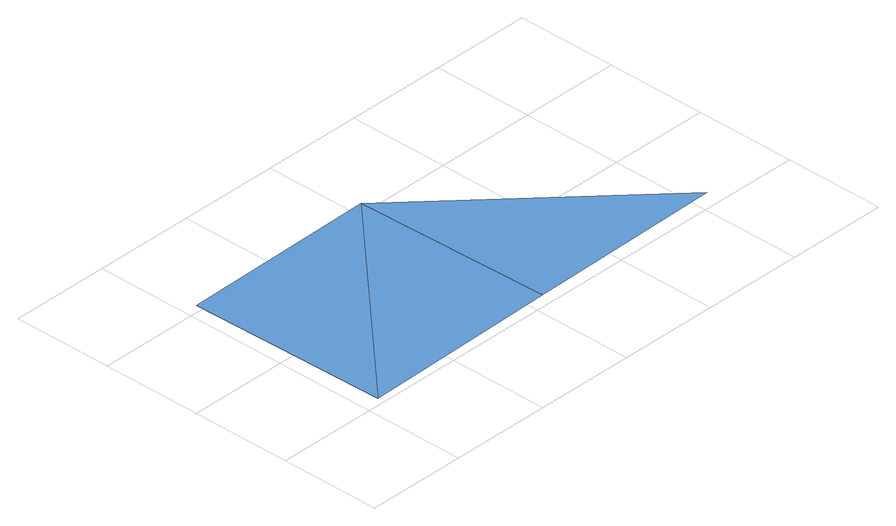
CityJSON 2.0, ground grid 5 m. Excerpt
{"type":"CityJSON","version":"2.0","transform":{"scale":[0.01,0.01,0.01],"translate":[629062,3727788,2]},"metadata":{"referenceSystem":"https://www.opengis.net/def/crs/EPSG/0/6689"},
"CityObjects":{
"waterbody1":{"type":"WaterBody","attributes":{"name":"福岡県津波浸水想定図","class":"1140","function":"2","WaterBodyTsunamiRiskAttribute.description":"1","WaterBodyTsunamiRiskAttribute.rank":"2"},"geometry":[{"type":"MultiSurface","lod":"1","boundaries":[[[0,1,2]],[[0,2,3]]]}]},
"waterbody2":{"type":"WaterBody","attributes":{"name":"福岡県津波浸水想定図","class":"1140","function":"2","WaterBodyTsunamiRiskAttribute.description":"1","WaterBodyTsunamiRiskAttribute.rank":"1"},"geometry":[{"type":"MultiSurface","lod":"1","boundaries":[[[3,4,0]]]}]}
},
"vertices":[
[1070,1055,24],[70,1035,25],[89,35,25],[1089,55,31],
[2089,74,33]
]}
